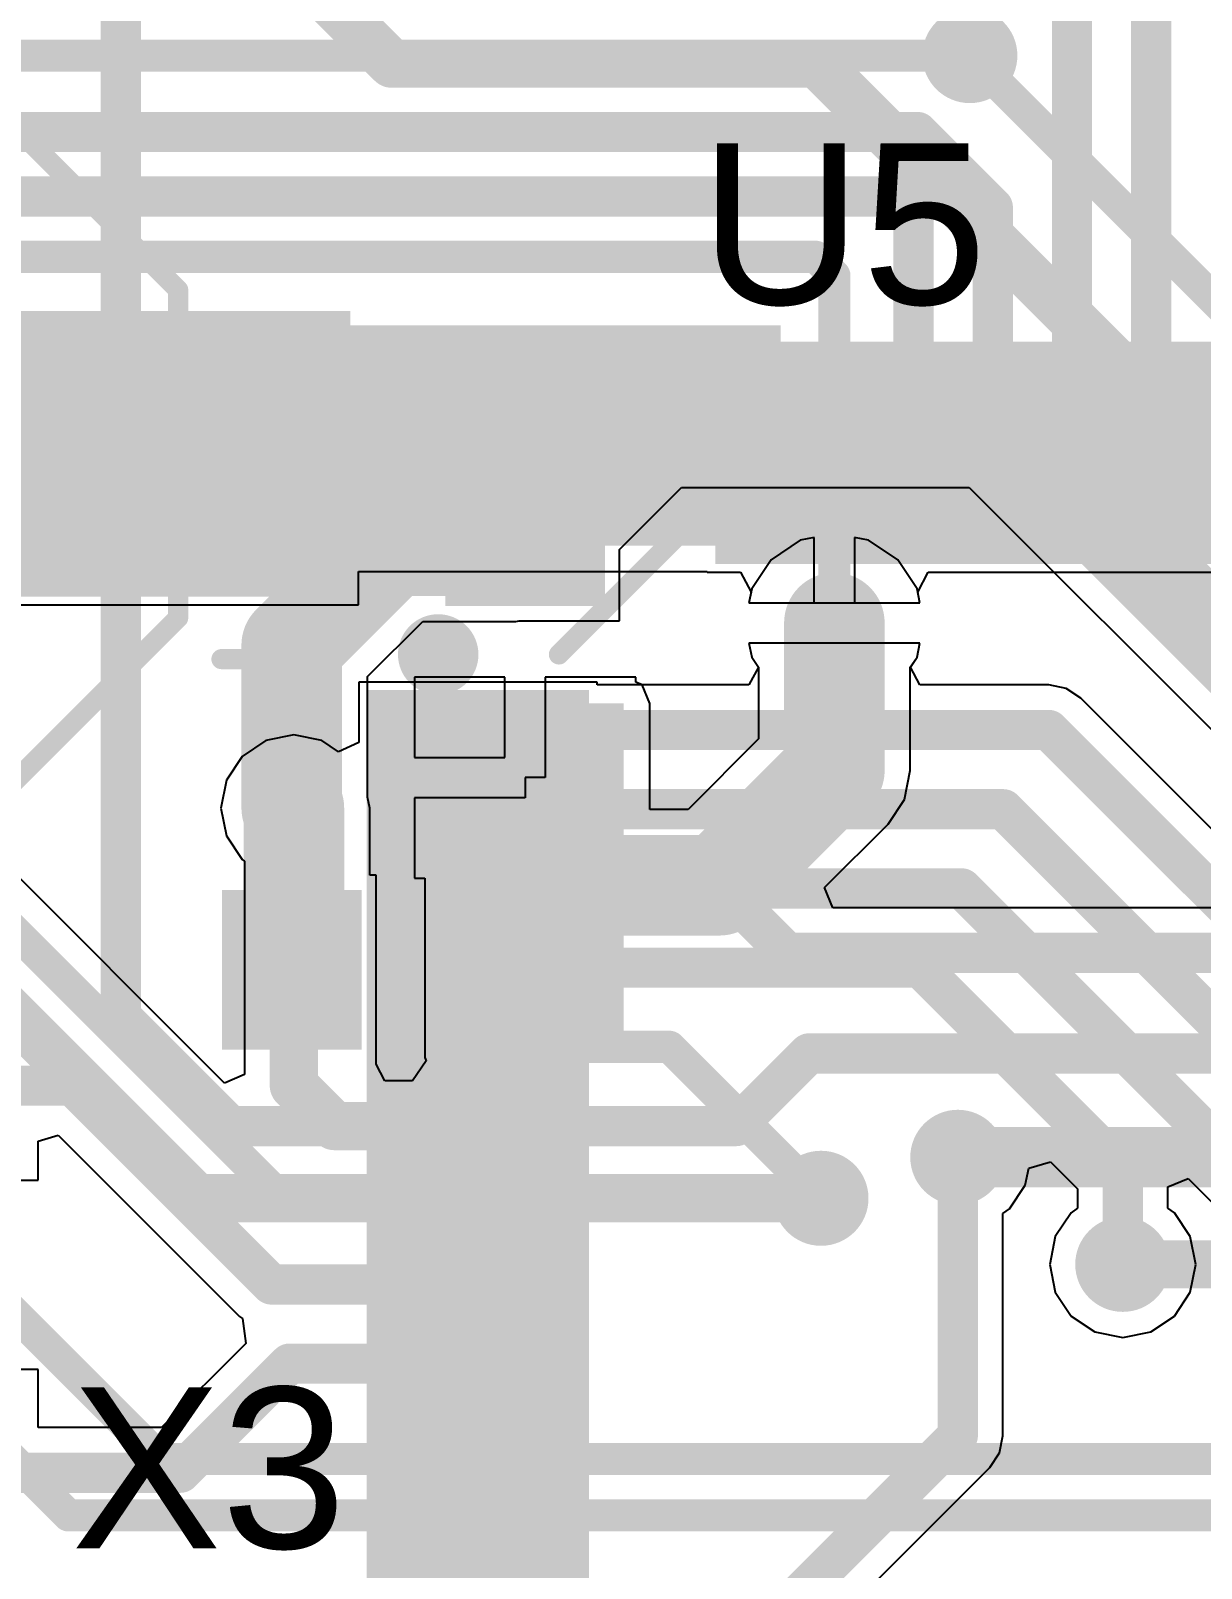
# Model space of a CAD drawing. Header units: millimetres. Extents: x 0 to 214, y 0 to 214.
# Drawn here: x 3.5596 to 3.8505, y 2.5521 to 2.9342 of the extents above; entities that cross this region are included whole.
import ezdxf

# ---------------------------------------------------------------- set-up
doc = ezdxf.new("R2010")
doc.units = ezdxf.units.MM
doc.header["$MEASUREMENT"] = 0
for name, color, linetype in [('BottomLayer', 5, 'Continuous'), ('BottomPaste', 16, 'Continuous'), ('BottomSolder', 6, 'Continuous'), ('TopLayer', 1, 'Continuous'), ('TopOverlay', 2, 'Continuous'), ('TopPaste', 8, 'Continuous'), ('TopSolder', 216, 'Continuous'), ('ViaHoleLayer', 16, 'Continuous')]:
    doc.layers.add(name, color=color, linetype=linetype)
doc.styles.add('Arial', font='', dxfattribs={"height": 0.2})
doc.styles.get('Arial').set_extended_font_data('Arial')

# ---------------------------------------------------------------- blocks, each defined once
blk = doc.blocks.new('C__0603_B_98')
at = {"layer": 'BottomLayer'}
for points in [[(-0.045, -0.0175), (-0.045, 0.0175), (-0.015, 0.0175), (-0.015, -0.0175)], [(0.015, -0.0175), (0.015, 0.0175), (0.045, 0.0175), (0.045, -0.0175)]]:
    blk.add_hatch(color=5, dxfattribs=at).paths.add_polyline_path(points)
at = {"layer": 'BottomPaste'}
for points in [[(-0.045, -0.0175), (-0.045, 0.0175), (-0.015, 0.0175), (-0.015, -0.0175)], [(0.015, -0.0175), (0.015, 0.0175), (0.045, 0.0175), (0.045, -0.0175)]]:
    blk.add_hatch(color=16, dxfattribs=at).paths.add_polyline_path(points)
at = {"layer": 'BottomSolder'}
for points in [[(-0.04736, -0.01986), (-0.04736, 0.01986), (-0.01264, 0.01986), (-0.01264, -0.01986)], [(0.01264, -0.01986), (0.01264, 0.01986), (0.04736, 0.01986), (0.04736, -0.01986)]]:
    blk.add_hatch(color=6, dxfattribs=at).paths.add_polyline_path(points)
blk = doc.blocks.new('LQFP_100_101')
at = {"layer": 'TopLayer'}
for points in [[(-0.24213, 0.2815), (-0.24213, 0.32874), (-0.23031, 0.32874), (-0.23031, 0.2815)], [(-0.22244, 0.2815), (-0.22244, 0.32874), (-0.21063, 0.32874), (-0.21063, 0.2815)], [(-0.20276, 0.2815), (-0.20276, 0.32874), (-0.19094, 0.32874), (-0.19094, 0.2815)], [(-0.18307, 0.2815), (-0.18307, 0.32874), (-0.17126, 0.32874), (-0.17126, 0.2815)], [(-0.16339, 0.2815), (-0.16339, 0.32874), (-0.15157, 0.32874), (-0.15157, 0.2815)], [(-0.1437, 0.2815), (-0.1437, 0.32874), (-0.13189, 0.32874), (-0.13189, 0.2815)], [(-0.32874, 0.24213), (-0.2815, 0.24213), (-0.2815, 0.23031), (-0.32874, 0.23031)], [(-0.32874, 0.22244), (-0.2815, 0.22244), (-0.2815, 0.21063), (-0.32874, 0.21063)], [(-0.32874, 0.20276), (-0.2815, 0.20276), (-0.2815, 0.19094), (-0.32874, 0.19094)], [(-0.32874, 0.18307), (-0.2815, 0.18307), (-0.2815, 0.17126), (-0.32874, 0.17126)], [(-0.32874, 0.16339), (-0.2815, 0.16339), (-0.2815, 0.15157), (-0.32874, 0.15157)], [(-0.32874, 0.1437), (-0.2815, 0.1437), (-0.2815, 0.13189), (-0.32874, 0.13189)], [(-0.32874, 0.12402), (-0.2815, 0.12402), (-0.2815, 0.1122), (-0.32874, 0.1122)], [(-0.32874, 0.10433), (-0.2815, 0.10433), (-0.2815, 0.09252), (-0.32874, 0.09252)], [(-0.32874, 0.08465), (-0.2815, 0.08465), (-0.2815, 0.07283), (-0.32874, 0.07283)], [(-0.32874, 0.06496), (-0.2815, 0.06496), (-0.2815, 0.05315), (-0.32874, 0.05315)], [(-0.32874, 0.04528), (-0.2815, 0.04528), (-0.2815, 0.03346), (-0.32874, 0.03346)]]:
    blk.add_hatch(color=1, dxfattribs=at).paths.add_polyline_path(points)
at = {"layer": 'TopPaste'}
for points in [[(-0.24213, 0.2815), (-0.24213, 0.32874), (-0.23031, 0.32874), (-0.23031, 0.2815)], [(-0.22244, 0.2815), (-0.22244, 0.32874), (-0.21063, 0.32874), (-0.21063, 0.2815)], [(-0.20276, 0.2815), (-0.20276, 0.32874), (-0.19094, 0.32874), (-0.19094, 0.2815)], [(-0.18307, 0.2815), (-0.18307, 0.32874), (-0.17126, 0.32874), (-0.17126, 0.2815)], [(-0.16339, 0.2815), (-0.16339, 0.32874), (-0.15157, 0.32874), (-0.15157, 0.2815)], [(-0.1437, 0.2815), (-0.1437, 0.32874), (-0.13189, 0.32874), (-0.13189, 0.2815)], [(-0.32874, 0.24213), (-0.2815, 0.24213), (-0.2815, 0.23031), (-0.32874, 0.23031)], [(-0.32874, 0.22244), (-0.2815, 0.22244), (-0.2815, 0.21063), (-0.32874, 0.21063)], [(-0.32874, 0.20276), (-0.2815, 0.20276), (-0.2815, 0.19094), (-0.32874, 0.19094)], [(-0.32874, 0.18307), (-0.2815, 0.18307), (-0.2815, 0.17126), (-0.32874, 0.17126)], [(-0.32874, 0.16339), (-0.2815, 0.16339), (-0.2815, 0.15157), (-0.32874, 0.15157)], [(-0.32874, 0.1437), (-0.2815, 0.1437), (-0.2815, 0.13189), (-0.32874, 0.13189)], [(-0.32874, 0.12402), (-0.2815, 0.12402), (-0.2815, 0.1122), (-0.32874, 0.1122)], [(-0.32874, 0.10433), (-0.2815, 0.10433), (-0.2815, 0.09252), (-0.32874, 0.09252)], [(-0.32874, 0.08465), (-0.2815, 0.08465), (-0.2815, 0.07283), (-0.32874, 0.07283)], [(-0.32874, 0.06496), (-0.2815, 0.06496), (-0.2815, 0.05315), (-0.32874, 0.05315)], [(-0.32874, 0.04528), (-0.2815, 0.04528), (-0.2815, 0.03346), (-0.32874, 0.03346)]]:
    blk.add_hatch(color=8, dxfattribs=at).paths.add_polyline_path(points)
at = {"layer": 'TopSolder'}
for points in [[(-0.24613, 0.2775), (-0.24613, 0.33274), (-0.22631, 0.33274), (-0.22631, 0.2775)], [(-0.22644, 0.2775), (-0.22644, 0.33274), (-0.20663, 0.33274), (-0.20663, 0.2775)], [(-0.20676, 0.2775), (-0.20676, 0.33274), (-0.18694, 0.33274), (-0.18694, 0.2775)], [(-0.18707, 0.2775), (-0.18707, 0.33274), (-0.16726, 0.33274), (-0.16726, 0.2775)], [(-0.16739, 0.2775), (-0.16739, 0.33274), (-0.14757, 0.33274), (-0.14757, 0.2775)], [(-0.1477, 0.2775), (-0.1477, 0.33274), (-0.12789, 0.33274), (-0.12789, 0.2775)], [(-0.12802, 0.2775), (-0.12802, 0.33274), (-0.1082, 0.33274), (-0.1082, 0.2775)], [(-0.33274, 0.24613), (-0.2775, 0.24613), (-0.2775, 0.22631), (-0.33274, 0.22631)], [(-0.33274, 0.22644), (-0.2775, 0.22644), (-0.2775, 0.20663), (-0.33274, 0.20663)], [(-0.33274, 0.20676), (-0.2775, 0.20676), (-0.2775, 0.18694), (-0.33274, 0.18694)], [(-0.33274, 0.18707), (-0.2775, 0.18707), (-0.2775, 0.16726), (-0.33274, 0.16726)], [(-0.33274, 0.16739), (-0.2775, 0.16739), (-0.2775, 0.14757), (-0.33274, 0.14757)], [(-0.33274, 0.1477), (-0.2775, 0.1477), (-0.2775, 0.12789), (-0.33274, 0.12789)], [(-0.33274, 0.12802), (-0.2775, 0.12802), (-0.2775, 0.1082), (-0.33274, 0.1082)], [(-0.33274, 0.10833), (-0.2775, 0.10833), (-0.2775, 0.08852), (-0.33274, 0.08852)], [(-0.33274, 0.08865), (-0.2775, 0.08865), (-0.2775, 0.06883), (-0.33274, 0.06883)], [(-0.33274, 0.06896), (-0.2775, 0.06896), (-0.2775, 0.04915), (-0.33274, 0.04915)], [(-0.33274, 0.04928), (-0.2775, 0.04928), (-0.2775, 0.02946), (-0.33274, 0.02946)], [(-0.33274, 0.02959), (-0.2775, 0.02959), (-0.2775, 0.00978), (-0.33274, 0.00978)]]:
    blk.add_hatch(color=216, dxfattribs=at).paths.add_polyline_path(points)
at = {"layer": 'TopOverlay', "const_width": 0.005}
blk.add_lwpolyline([(-0.285, 0.255), (-0.255, 0.285)], dxfattribs=at)
at = {"layer": 'TopOverlay'}
for points, const_width in [([(-0.25625, 0.285, 1), (-0.25375, 0.285, 1)], 0.0025), ([(-0.31, 0.255, 1), (-0.32, 0.255, 1)], 0.01), ([(-0.3225, 0.255, 1), (-0.3175, 0.255, 1)], 0.005), ([(-0.3125, 0.255, 1), (-0.3075, 0.255, 1)], 0.005), ([(-0.28625, 0.255, 1), (-0.28375, 0.255, 1)], 0.0025)]:
    blk.add_lwpolyline(points, format="xyb", close=True, dxfattribs=dict(at, const_width=const_width))
blk = doc.blocks.new('RVT1E100M0405__355')
at = {"layer": 'TopLayer'}
for points in [[(-0.12205, 0.0315), (-0.01969, 0.0315), (-0.01969, -0.0315), (-0.12205, -0.0315)], [(0.01969, 0.0315), (0.12205, 0.0315), (0.12205, -0.0315), (0.01969, -0.0315)]]:
    blk.add_hatch(color=1, dxfattribs=at).paths.add_polyline_path(points)
at = {"layer": 'TopPaste'}
for points in [[(-0.12205, 0.0315), (-0.01969, 0.0315), (-0.01969, -0.0315), (-0.12205, -0.0315)], [(0.01969, 0.0315), (0.12205, 0.0315), (0.12205, -0.0315), (0.01969, -0.0315)]]:
    blk.add_hatch(color=8, dxfattribs=at).paths.add_polyline_path(points)
at = {"layer": 'TopSolder'}
for points in [[(-0.12605, 0.0355), (-0.01569, 0.0355), (-0.01569, -0.0355), (-0.12605, -0.0355)], [(0.01569, 0.0355), (0.12605, 0.0355), (0.12605, -0.0355), (0.01569, -0.0355)]]:
    blk.add_hatch(color=216, dxfattribs=at).paths.add_polyline_path(points)
at = {"layer": 'TopOverlay', "const_width": 0.005}
for points in [[(-0.037, 0.087), (-0.08325, 0.04075)], [(0.085, 0.087), (-0.037, 0.087)], [(0.085, 0.087), (0.085, 0.039)], [(-0.108, 0.065), (-0.108, 0.037)], [(-0.094, 0.051), (-0.122, 0.051)], [(-0.08325, 0.04075), (-0.08325, 0.035)], [(-0.08325, -0.035), (-0.08325, -0.04075)], [(0.085, -0.039), (0.085, -0.087)], [(-0.037, -0.087), (-0.08325, -0.04075)], [(0.085, -0.087), (-0.037, -0.087)]]:
    blk.add_lwpolyline(points, dxfattribs=at)
at = {"layer": 'TopOverlay', "const_width": 0.0025}
for points in [[(-0.03825, 0.087, 1), (-0.03575, 0.087, 1)], [(-0.03825, 0.087, 1), (-0.03575, 0.087, 1)], [(0.08375, 0.087, 1), (0.08625, 0.087, 1)], [(0.08375, 0.087, 1), (0.08625, 0.087, 1)], [(-0.10925, 0.065, 1), (-0.10675, 0.065, 1)], [(-0.12325, 0.051, 1), (-0.12075, 0.051, 1)], [(-0.09525, 0.051, 1), (-0.09275, 0.051, 1)], [(-0.0845, 0.04075, 1), (-0.082, 0.04075, 1)], [(-0.0845, 0.04075, 1), (-0.082, 0.04075, 1)], [(-0.10925, 0.037, 1), (-0.10675, 0.037, 1)], [(0.08375, 0.039, 1), (0.08625, 0.039, 1)], [(-0.0845, 0.035, 1), (-0.082, 0.035, 1)], [(-0.0845, -0.035, 1), (-0.082, -0.035, 1)], [(0.08375, -0.039, 1), (0.08625, -0.039, 1)], [(-0.0845, -0.04075, 1), (-0.082, -0.04075, 1)], [(-0.0845, -0.04075, 1), (-0.082, -0.04075, 1)], [(-0.03825, -0.087, 1), (-0.03575, -0.087, 1)], [(-0.03825, -0.087, 1), (-0.03575, -0.087, 1)], [(0.08375, -0.087, 1), (0.08625, -0.087, 1)], [(0.08375, -0.087, 1), (0.08625, -0.087, 1)]]:
    blk.add_lwpolyline(points, format="xyb", close=True, dxfattribs=at)
blk = doc.blocks.new('C__0603_B_357')
at = {"layer": 'BottomLayer'}
for points in [[(-0.045, -0.0175), (-0.045, 0.0175), (-0.015, 0.0175), (-0.015, -0.0175)], [(0.015, -0.0175), (0.015, 0.0175), (0.045, 0.0175), (0.045, -0.0175)]]:
    blk.add_hatch(color=5, dxfattribs=at).paths.add_polyline_path(points)
at = {"layer": 'BottomPaste'}
for points in [[(-0.045, -0.0175), (-0.045, 0.0175), (-0.015, 0.0175), (-0.015, -0.0175)], [(0.015, -0.0175), (0.015, 0.0175), (0.045, 0.0175), (0.045, -0.0175)]]:
    blk.add_hatch(color=16, dxfattribs=at).paths.add_polyline_path(points)
at = {"layer": 'BottomSolder'}
for points in [[(-0.04736, -0.01986), (-0.04736, 0.01986), (-0.01264, 0.01986), (-0.01264, -0.01986)], [(0.01264, -0.01986), (0.01264, 0.01986), (0.04736, 0.01986), (0.04736, -0.01986)]]:
    blk.add_hatch(color=6, dxfattribs=at).paths.add_polyline_path(points)

msp = doc.modelspace()

# ---------------------------------------------------------------- hatches: boundary and pattern name
at = {"layer": 'BottomLayer'}
h = msp.add_hatch(color=5, dxfattribs=at)
edge = h.paths.add_edge_path()
edge.add_arc((3.793, 2.928), 0.01181, 0, 360)
h = msp.add_hatch(color=5, dxfattribs=at)
edge = h.paths.add_edge_path()
edge.add_arc((3.712, 2.838), 0.01181, 0, 360)
h = msp.add_hatch(color=5, dxfattribs=at)
edge = h.paths.add_edge_path()
edge.add_arc((3.75933, 2.787), 0.01181, 0, 360)
msp.add_hatch(color=5, dxfattribs=at).paths.add_polyline_path([(3.664, 2.679), (3.707, 2.679), (3.707, 2.767), (3.664, 2.767)])
h = msp.add_hatch(color=5, dxfattribs=at)
edge = h.paths.add_edge_path()
edge.add_arc((3.625, 2.741), 0.01181, 0, 360)
h = msp.add_hatch(color=5, dxfattribs=at)
edge = h.paths.add_edge_path()
edge.add_arc((3.79, 2.65419), 0.01181, 0, 360)
h = msp.add_hatch(color=5, dxfattribs=at)
edge = h.paths.add_edge_path()
edge.add_arc((3.756, 2.644), 0.01181, 0, 360)
h = msp.add_hatch(color=5, dxfattribs=at)
edge = h.paths.add_edge_path()
edge.add_arc((3.831, 2.62758), 0.01181, 0, 360)
at = {"layer": 'BottomSolder'}
h = msp.add_hatch(color=6, dxfattribs=at)
edge = h.paths.add_edge_path()
edge.add_arc((3.793, 2.928), 0.00591, 0, 360)
h = msp.add_hatch(color=6, dxfattribs=at)
edge = h.paths.add_edge_path()
edge.add_arc((3.712, 2.838), 0.00591, 0, 360)
h = msp.add_hatch(color=6, dxfattribs=at)
edge = h.paths.add_edge_path()
edge.add_arc((3.75933, 2.787), 0.00591, 0, 360)
h = msp.add_hatch(color=6, dxfattribs=at)
edge = h.paths.add_edge_path()
edge.add_arc((3.625, 2.741), 0.00591, 0, 360)
h = msp.add_hatch(color=6, dxfattribs=at)
edge = h.paths.add_edge_path()
edge.add_arc((3.79, 2.65419), 0.00591, 0, 360)
h = msp.add_hatch(color=6, dxfattribs=at)
edge = h.paths.add_edge_path()
edge.add_arc((3.756, 2.644), 0.00591, 0, 360)
h = msp.add_hatch(color=6, dxfattribs=at)
edge = h.paths.add_edge_path()
edge.add_arc((3.831, 2.62758), 0.00591, 0, 360)
at = {"layer": 'TopLayer'}
h = msp.add_hatch(color=1, dxfattribs=at)
edge = h.paths.add_edge_path()
edge.add_arc((3.793, 2.928), 0.01181, 0, 360)
msp.add_hatch(color=1, dxfattribs=at).paths.add_polyline_path([(3.532, 2.80623), (3.746, 2.80623), (3.746, 2.861), (3.532, 2.861)])
h = msp.add_hatch(color=1, dxfattribs=at)
edge = h.paths.add_edge_path()
edge.add_arc((3.712, 2.838), 0.01181, 0, 360)
h = msp.add_hatch(color=1, dxfattribs=at)
edge = h.paths.add_edge_path()
edge.add_arc((3.75933, 2.787), 0.01181, 0, 360)
h = msp.add_hatch(color=1, dxfattribs=at)
edge = h.paths.add_edge_path()
edge.add_arc((3.625, 2.741), 0.01181, 0, 360)
h = msp.add_hatch(color=1, dxfattribs=at)
edge = h.paths.add_edge_path()
edge.add_arc((3.79, 2.65419), 0.01181, 0, 360)
h = msp.add_hatch(color=1, dxfattribs=at)
edge = h.paths.add_edge_path()
edge.add_arc((3.756, 2.644), 0.01181, 0, 360)
h = msp.add_hatch(color=1, dxfattribs=at)
edge = h.paths.add_edge_path()
edge.add_arc((3.831, 2.62758), 0.01181, 0, 360)
at = {"layer": 'TopSolder'}
h = msp.add_hatch(color=216, dxfattribs=at)
edge = h.paths.add_edge_path()
edge.add_arc((3.793, 2.928), 0.00591, 0, 360)
h = msp.add_hatch(color=216, dxfattribs=at)
edge = h.paths.add_edge_path()
edge.add_arc((3.712, 2.838), 0.00591, 0, 360)
h = msp.add_hatch(color=216, dxfattribs=at)
edge = h.paths.add_edge_path()
edge.add_arc((3.75933, 2.787), 0.00591, 0, 360)
h = msp.add_hatch(color=216, dxfattribs=at)
edge = h.paths.add_edge_path()
edge.add_arc((3.625, 2.741), 0.00591, 0, 360)
h = msp.add_hatch(color=216, dxfattribs=at)
edge = h.paths.add_edge_path()
edge.add_arc((3.79, 2.65419), 0.00591, 0, 360)
h = msp.add_hatch(color=216, dxfattribs=at)
edge = h.paths.add_edge_path()
edge.add_arc((3.756, 2.644), 0.00591, 0, 360)
h = msp.add_hatch(color=216, dxfattribs=at)
edge = h.paths.add_edge_path()
edge.add_arc((3.831, 2.62758), 0.00591, 0, 360)
at = {"layer": 'ViaHoleLayer'}
h = msp.add_hatch(color=16, dxfattribs=at)
edge = h.paths.add_edge_path()
edge.add_arc((3.793, 2.928), 0.00591, 0, 360)
h = msp.add_hatch(color=16, dxfattribs=at)
edge = h.paths.add_edge_path()
edge.add_arc((3.712, 2.838), 0.00591, 0, 360)
h = msp.add_hatch(color=16, dxfattribs=at)
edge = h.paths.add_edge_path()
edge.add_arc((3.75933, 2.787), 0.00591, 0, 360)
h = msp.add_hatch(color=16, dxfattribs=at)
edge = h.paths.add_edge_path()
edge.add_arc((3.625, 2.741), 0.00591, 0, 360)
h = msp.add_hatch(color=16, dxfattribs=at)
edge = h.paths.add_edge_path()
edge.add_arc((3.79, 2.65419), 0.00591, 0, 360)
h = msp.add_hatch(color=16, dxfattribs=at)
edge = h.paths.add_edge_path()
edge.add_arc((3.756, 2.644), 0.00591, 0, 360)
h = msp.add_hatch(color=16, dxfattribs=at)
edge = h.paths.add_edge_path()
edge.add_arc((3.831, 2.62758), 0.00591, 0, 360)

# ---------------------------------------------------------------- linework, layer by layer
at = {"layer": 'BottomLayer'}
for p, q in [((3.70596, 2.80528), (3.72134, 2.82067)), ((3.72134, 2.82067), (3.79282, 2.82067)), ((3.79282, 2.82067), (3.89227, 2.72122)), ((3.70596, 2.78754), (3.70596, 2.80528)), ((3.75082, 2.80755), (3.74361, 2.80272)), ((3.75433, 2.80824), (3.75082, 2.80755)), ((3.75433, 2.792), (3.75433, 2.80824)), ((3.76784, 2.80755), (3.76433, 2.80824)), ((3.76433, 2.80824), (3.76433, 2.792)), ((3.77506, 2.80272), (3.76784, 2.80755)), ((3.74361, 2.80272), (3.73879, 2.79551)), ((3.77988, 2.79551), (3.77506, 2.80272)), ((3.73879, 2.79551), (3.73809, 2.792)), ((3.78058, 2.792), (3.77988, 2.79551)), ((3.73809, 2.792), (3.75433, 2.792)), ((3.76433, 2.792), (3.78058, 2.792)), ((3.64332, 2.77365), (3.65705, 2.78737)), ((3.65705, 2.78737), (3.68015, 2.78737)), ((3.68015, 2.78737), (3.68101, 2.78754)), ((3.68101, 2.78754), (3.70596, 2.78754)), ((3.78058, 2.782), (3.73809, 2.782)), ((3.73809, 2.782), (3.73879, 2.77849)), ((3.77988, 2.77849), (3.78058, 2.782)), ((3.73879, 2.77849), (3.74047, 2.77597)), ((3.7782, 2.77597), (3.77988, 2.77849)), ((3.74047, 2.77597), (3.74047, 2.75815)), ((3.7782, 2.75033), (3.7782, 2.77597)), ((3.64332, 2.74372), (3.64332, 2.77365)), ((3.67746, 2.77354), (3.65496, 2.77354)), ((3.65496, 2.77354), (3.65496, 2.75354)), ((3.67746, 2.75354), (3.67746, 2.77354)), ((3.70996, 2.77354), (3.68746, 2.77354)), ((3.68746, 2.77354), (3.68746, 2.74854)), ((3.70996, 2.77227), (3.70996, 2.77354)), ((3.71159, 2.77159), (3.70996, 2.77227)), ((3.71349, 2.767), (3.71159, 2.77159)), ((3.71349, 2.74066), (3.71349, 2.767)), ((3.74047, 2.75815), (3.72298, 2.74066)), ((3.65496, 2.75354), (3.67746, 2.75354)), ((3.68746, 2.74854), (3.68246, 2.74854)), ((3.68246, 2.74854), (3.68246, 2.74354)), ((3.77676, 2.74311), (3.7782, 2.75033)), ((3.64386, 2.741), (3.64332, 2.74372)), ((3.64386, 2.7243), (3.64386, 2.741)), ((3.68246, 2.74354), (3.65496, 2.74354)), ((3.65496, 2.74354), (3.65496, 2.72354)), ((3.72298, 2.74066), (3.71349, 2.74066)), ((3.77267, 2.737), (3.77676, 2.74311)), ((3.75689, 2.72122), (3.77267, 2.737)), ((3.64546, 2.7243), (3.64386, 2.7243)), ((3.64546, 2.6773), (3.64546, 2.7243)), ((3.65496, 2.72354), (3.65751, 2.72354)), ((3.65751, 2.72354), (3.65751, 2.679)), ((3.75896, 2.71622), (3.75689, 2.72122)), ((3.8902, 2.71622), (3.75896, 2.71622)), ((3.65751, 2.679), (3.65785, 2.67817)), ((3.64757, 2.67317), (3.64546, 2.6773)), ((3.65785, 2.67817), (3.65451, 2.67317)), ((3.65451, 2.67317), (3.64757, 2.67317))]:
    msp.add_line(p, q, dxfattribs=at)
for points, const_width in [([(3.00155, 3.57378), (3.64933, 2.926)], 0.012), ([(3.582, 2.68921), (3.582, 2.955)], 0.01), ([(3.64933, 2.926), (3.755, 2.926)], 0.012), ([(3.755, 2.926), (3.89913, 2.78187)], 0.012), ([(3.793, 2.928), (3.857, 2.864)], 0.008), ([(3.68254, 2.80854), (3.712, 2.838)], 0.025), ([(3.712, 2.838), (3.8, 2.838)], 0.022), ([(3.8, 2.838), (3.907, 2.731)], 0.022), ([(3.68015, 2.80623), (3.68246, 2.80854)], 0.025), ([(3.62446, 2.78146), (3.64923, 2.80623)], 0.025), ([(3.64923, 2.80623), (3.68015, 2.80623)], 0.025), ([(3.75933, 2.75033), (3.75933, 2.787)], 0.025), ([(3.62446, 2.741), (3.62446, 2.78146)], 0.025), ([(3.7308, 2.7218), (3.75933, 2.75033)], 0.025), ([(3.625, 2.70134), (3.625, 2.741)], 0.025), ([(3.68796, 2.7218), (3.7308, 2.7218)], 0.025), ([(3.7308, 2.7218), (3.74759, 2.705)], 0.01), ([(3.62446, 2.7008), (3.625, 2.70134)], 0.025), ([(3.74759, 2.705), (4.18849, 2.705)], 0.01), ([(3.543, 2.70193), (3.60093, 2.644)], 0.012), ([(3.582, 2.68921), (3.60926, 2.66195)], 0.01), ([(3.73495, 2.66195), (3.753, 2.68)], 0.01), ([(3.753, 2.68), (4.062, 2.68)], 0.01), ([(3.60926, 2.66195), (3.73495, 2.66195)], 0.01), ([(3.79, 2.65419), (3.96188, 2.65419)], 0.015), ([(3.52, 2.651), (3.59181, 2.57919)], 0.008), ([(3.60093, 2.644), (3.756, 2.644)], 0.012), ([(3.505, 2.62918), (3.56899, 2.56519)], 0.008), ([(3.83158, 2.62758), (4.49142, 2.62758)], 0.012), ([(3.59181, 2.57919), (4.22681, 2.57919)], 0.008), ([(3.56899, 2.56519), (4.20681, 2.56519)], 0.008)]:
    msp.add_lwpolyline(points, dxfattribs=dict(at, const_width=const_width))
for points, const_width in [([(3.64633, 2.926, 1), (3.65233, 2.926, 1)], 0.006), ([(3.64633, 2.926, 1), (3.65233, 2.926, 1)], 0.006), ([(3.752, 2.926, 1), (3.758, 2.926, 1)], 0.006), ([(3.752, 2.926, 1), (3.758, 2.926, 1)], 0.006), ([(3.791, 2.928, 1), (3.795, 2.928, 1)], 0.004), ([(3.70575, 2.838, 1), (3.71825, 2.838, 1)], 0.0125), ([(3.7065, 2.838, 1), (3.7175, 2.838, 1)], 0.011), ([(3.7945, 2.838, 1), (3.8055, 2.838, 1)], 0.011), ([(3.7945, 2.838, 1), (3.8055, 2.838, 1)], 0.011), ([(3.67621, 2.80854, 1), (3.68871, 2.80854, 1)], 0.0125), ([(3.67629, 2.80854, 1), (3.68879, 2.80854, 1)], 0.0125), ([(3.64298, 2.80623, 1), (3.65548, 2.80623, 1)], 0.0125), ([(3.64298, 2.80623, 1), (3.65548, 2.80623, 1)], 0.0125), ([(3.6739, 2.80623, 1), (3.6864, 2.80623, 1)], 0.0125), ([(3.6739, 2.80623, 1), (3.6864, 2.80623, 1)], 0.0125), ([(3.75308, 2.787, 1), (3.76558, 2.787, 1)], 0.0125), ([(3.61821, 2.78146, 1), (3.63071, 2.78146, 1)], 0.0125), ([(3.61821, 2.78146, 1), (3.63071, 2.78146, 1)], 0.0125), ([(3.75308, 2.75033, 1), (3.76558, 2.75033, 1)], 0.0125), ([(3.75308, 2.75033, 1), (3.76558, 2.75033, 1)], 0.0125), ([(3.61821, 2.741, 1), (3.63071, 2.741, 1)], 0.0125), ([(3.61875, 2.741, 1), (3.63125, 2.741, 1)], 0.0125), ([(3.68171, 2.7218, 1), (3.69421, 2.7218, 1)], 0.0125), ([(3.72455, 2.7218, 1), (3.73705, 2.7218, 1)], 0.0125), ([(3.72455, 2.7218, 1), (3.73705, 2.7218, 1)], 0.0125), ([(3.7283, 2.7218, 1), (3.7333, 2.7218, 1)], 0.005), ([(3.61821, 2.7008, 1), (3.63071, 2.7008, 1)], 0.0125), ([(3.61875, 2.70134, 1), (3.63125, 2.70134, 1)], 0.0125), ([(3.61875, 2.70134, 1), (3.63125, 2.70134, 1)], 0.0125), ([(3.74509, 2.705, 1), (3.75009, 2.705, 1)], 0.005), ([(3.74509, 2.705, 1), (3.75009, 2.705, 1)], 0.005), ([(3.5795, 2.68921, 1), (3.5845, 2.68921, 1)], 0.005), ([(3.5795, 2.68921, 1), (3.5845, 2.68921, 1)], 0.005), ([(3.7505, 2.68, 1), (3.7555, 2.68, 1)], 0.005), ([(3.7505, 2.68, 1), (3.7555, 2.68, 1)], 0.005), ([(3.60676, 2.66195, 1), (3.61176, 2.66195, 1)], 0.005), ([(3.60676, 2.66195, 1), (3.61176, 2.66195, 1)], 0.005), ([(3.73245, 2.66195, 1), (3.73745, 2.66195, 1)], 0.005), ([(3.73245, 2.66195, 1), (3.73745, 2.66195, 1)], 0.005), ([(3.78625, 2.65419, 1), (3.79375, 2.65419, 1)], 0.0075), ([(3.59793, 2.644, 1), (3.60393, 2.644, 1)], 0.006), ([(3.59793, 2.644, 1), (3.60393, 2.644, 1)], 0.006), ([(3.753, 2.644, 1), (3.759, 2.644, 1)], 0.006), ([(3.82858, 2.62758, 1), (3.83458, 2.62758, 1)], 0.006), ([(3.58981, 2.57919, 1), (3.59381, 2.57919, 1)], 0.004), ([(3.58981, 2.57919, 1), (3.59381, 2.57919, 1)], 0.004), ([(3.56699, 2.56519, 1), (3.57099, 2.56519, 1)], 0.004), ([(3.56699, 2.56519, 1), (3.57099, 2.56519, 1)], 0.004)]:
    msp.add_lwpolyline(points, format="xyb", close=True, dxfattribs=dict(at, const_width=const_width))
at = {"layer": 'TopLayer'}
for p, q in [((3.64105, 2.7915), (3.64105, 2.79974)), ((3.64105, 2.79974), (3.72774, 2.79974)), ((3.72774, 2.79974), (3.72774, 2.79965)), ((3.72774, 2.79965), (3.736, 2.79965)), ((3.736, 2.79965), (3.73862, 2.79465)), ((3.78005, 2.79465), (3.78267, 2.79965)), ((3.78267, 2.79965), (3.94189, 2.79965)), ((3.73862, 2.79465), (3.73809, 2.792)), ((3.78058, 2.792), (3.78005, 2.79465)), ((3.52669, 2.7915), (3.64105, 2.7915)), ((3.73809, 2.792), (3.78058, 2.792)), ((3.78058, 2.782), (3.73809, 2.782)), ((3.73809, 2.782), (3.73879, 2.77849)), ((3.77988, 2.77849), (3.78058, 2.782)), ((3.60776, 2.67265), (3.50021, 2.78021)), ((3.73879, 2.77849), (3.74045, 2.776)), ((3.77822, 2.776), (3.77988, 2.77849)), ((3.74045, 2.776), (3.73809, 2.77159)), ((3.78057, 2.77159), (3.77822, 2.776)), ((3.70037, 2.77228), (3.64113, 2.77228)), ((3.64113, 2.77228), (3.64113, 2.75724)), ((3.70037, 2.77159), (3.70037, 2.77228)), ((3.73809, 2.77159), (3.70037, 2.77159)), ((3.81262, 2.77159), (3.78057, 2.77159)), ((3.81691, 2.77074), (3.81262, 2.77159)), ((3.81262, 2.77159), (3.81262, 2.77159)), ((3.82055, 2.76831), (3.81691, 2.77074)), ((3.9396, 2.64926), (3.82055, 2.76831)), ((3.625, 2.75916), (3.61805, 2.75778)), ((3.63195, 2.75778), (3.625, 2.75916)), ((3.61805, 2.75778), (3.61216, 2.75384)), ((3.63613, 2.75499), (3.63195, 2.75778)), ((3.64113, 2.75724), (3.63613, 2.75499)), ((3.61216, 2.75384), (3.60822, 2.74795)), ((3.60822, 2.74795), (3.60684, 2.741)), ((3.60684, 2.741), (3.60822, 2.73405)), ((3.60822, 2.73405), (3.61216, 2.72816)), ((3.61216, 2.72816), (3.61276, 2.72775)), ((3.61276, 2.72775), (3.61276, 2.67473)), ((3.61276, 2.67473), (3.60776, 2.67265)), ((3.56143, 2.65818), (3.56643, 2.65971)), ((3.56643, 2.65971), (3.61149, 2.61465)), ((3.56143, 2.64853), (3.56143, 2.65818)), ((3.80762, 2.65145), (3.81304, 2.6531)), ((3.81304, 2.6531), (3.81978, 2.64635)), ((3.47857, 2.64853), (3.56143, 2.64853)), ((3.80678, 2.64724), (3.80762, 2.65145)), ((3.84222, 2.64685), (3.84722, 2.64892)), ((3.84722, 2.64892), (3.86478, 2.63135)), ((3.80284, 2.64135), (3.80678, 2.64724)), ((3.81978, 2.64635), (3.81978, 2.64151)), ((3.84222, 2.64151), (3.84222, 2.64685)), ((3.80122, 2.64026), (3.80284, 2.64135)), ((3.81978, 2.64151), (3.81816, 2.64042)), ((3.84384, 2.64042), (3.84222, 2.64151)), ((3.80122, 2.585), (3.80122, 2.64026)), ((3.81816, 2.64042), (3.81422, 2.63453)), ((3.84778, 2.63453), (3.84384, 2.64042)), ((3.81422, 2.63453), (3.81284, 2.62758)), ((3.84916, 2.62758), (3.84778, 2.63453)), ((3.81284, 2.62758), (3.81422, 2.62063)), ((3.84778, 2.62063), (3.84916, 2.62758)), ((3.81422, 2.62063), (3.81816, 2.61474)), ((3.84384, 2.61474), (3.84778, 2.62063)), ((3.61149, 2.61465), (3.61149, 2.61465)), ((3.61149, 2.61465), (3.61223, 2.61416)), ((3.61223, 2.61416), (3.61306, 2.60792)), ((3.81816, 2.61474), (3.82405, 2.61081)), ((3.83795, 2.61081), (3.84384, 2.61474)), ((3.82405, 2.61081), (3.831, 2.60942)), ((3.831, 2.60942), (3.83795, 2.61081)), ((3.61306, 2.60792), (3.59214, 2.587)), ((3.56143, 2.60147), (3.47857, 2.60147)), ((3.56143, 2.587), (3.56143, 2.60147)), ((3.59214, 2.587), (3.56143, 2.587)), ((3.80036, 2.58071), (3.80122, 2.585)), ((3.80122, 2.585), (3.80122, 2.585)), ((3.79793, 2.57707), (3.80036, 2.58071)), ((3.71831, 2.49745), (3.79793, 2.57707)), ((3.79793, 2.57707), (3.79793, 2.57707))]:
    msp.add_line(p, q, dxfattribs=at)
for points, const_width in [([(3.81839, 2.82928), (3.81839, 2.99339)], 0.01), ([(3.83804, 2.82931), (3.83804, 2.96904)], 0.01), ([(3.422, 2.928), (3.793, 2.928)], 0.008), ([(3.335, 2.909), (3.78, 2.909)], 0.01), ([(3.78, 2.909), (3.7987, 2.8903)], 0.01), ([(3.34163, 2.893), (3.77316, 2.893)], 0.01), ([(3.77316, 2.893), (3.77902, 2.88714)], 0.01), ([(3.7987, 2.82928), (3.7987, 2.8903)], 0.01), ([(3.77902, 2.82928), (3.77902, 2.88714)], 0.01), ([(3.452, 2.878), (3.75465, 2.878)], 0.008), ([(3.75465, 2.878), (3.75933, 2.87331)], 0.008), ([(3.75933, 2.82928), (3.75933, 2.87331)], 0.008), ([(3.75933, 2.787), (3.75933, 2.82928)], 0.008), ([(3.83804, 2.82931), (3.83807, 2.82928)], 0.01), ([(3.493, 2.773), (3.62373, 2.64227)], 0.008), ([(3.67075, 2.76038), (3.81262, 2.76038)], 0.01), ([(3.81262, 2.76038), (3.955, 2.618)], 0.01), ([(3.625, 2.672), (3.625, 2.741)], 0.012), ([(3.67075, 2.74069), (3.80131, 2.74069)], 0.01), ([(3.80131, 2.74069), (3.921, 2.621)], 0.01), ([(3.67075, 2.72101), (3.79099, 2.72101)], 0.01), ([(3.79099, 2.72101), (3.876, 2.636)], 0.01), ([(3.67075, 2.70132), (3.78068, 2.70132)], 0.01), ([(3.78068, 2.70132), (3.831, 2.651)], 0.01), ([(3.67075, 2.68164), (3.71836, 2.68164)], 0.008), ([(3.71836, 2.68164), (3.756, 2.644)], 0.008), ([(3.52221, 2.672), (3.57, 2.672)], 0.01), ([(3.57, 2.672), (3.61942, 2.62258)], 0.01), ([(3.625, 2.672), (3.63505, 2.66195)], 0.012), ([(3.63505, 2.66195), (3.67075, 2.66195)], 0.012), ([(3.79, 2.585), (3.79, 2.65419)], 0.01), ([(3.831, 2.62758), (3.831, 2.651)], 0.01), ([(3.62373, 2.64227), (3.67075, 2.64227)], 0.008), ([(3.61942, 2.62258), (3.67075, 2.62258)], 0.01), ([(3.59679, 2.57579), (3.6239, 2.6029)], 0.01), ([(3.6239, 2.6029), (3.67075, 2.6029)], 0.01), ([(3.6707, 2.60295), (3.67075, 2.6029)], 0.012), ([(3.71038, 2.50538), (3.79, 2.585)], 0.01), ([(3.52, 2.57579), (3.59679, 2.57579)], 0.01)]:
    msp.add_lwpolyline(points, dxfattribs=dict(at, const_width=const_width))
for points, const_width in [([(3.791, 2.928, 1), (3.795, 2.928, 1)], 0.004), ([(3.7775, 2.909, 1), (3.7825, 2.909, 1)], 0.005), ([(3.7775, 2.909, 1), (3.7825, 2.909, 1)], 0.005), ([(3.77066, 2.893, 1), (3.77566, 2.893, 1)], 0.005), ([(3.77066, 2.893, 1), (3.77566, 2.893, 1)], 0.005), ([(3.7962, 2.8903, 1), (3.8012, 2.8903, 1)], 0.005), ([(3.7962, 2.8903, 1), (3.8012, 2.8903, 1)], 0.005), ([(3.77652, 2.88714, 1), (3.78152, 2.88714, 1)], 0.005), ([(3.77652, 2.88714, 1), (3.78152, 2.88714, 1)], 0.005), ([(3.75265, 2.878, 1), (3.75665, 2.878, 1)], 0.004), ([(3.75265, 2.878, 1), (3.75665, 2.878, 1)], 0.004), ([(3.75733, 2.87331, 1), (3.76133, 2.87331, 1)], 0.004), ([(3.75733, 2.87331, 1), (3.76133, 2.87331, 1)], 0.004), ([(3.75733, 2.82928, 1), (3.76133, 2.82928, 1)], 0.004), ([(3.75733, 2.82928, 1), (3.76133, 2.82928, 1)], 0.004), ([(3.77652, 2.82928, 1), (3.78152, 2.82928, 1)], 0.005), ([(3.7962, 2.82928, 1), (3.8012, 2.82928, 1)], 0.005), ([(3.81589, 2.82928, 1), (3.82089, 2.82928, 1)], 0.005), ([(3.83554, 2.82931, 1), (3.84054, 2.82931, 1)], 0.005), ([(3.83554, 2.82931, 1), (3.84054, 2.82931, 1)], 0.005), ([(3.83557, 2.82928, 1), (3.84057, 2.82928, 1)], 0.005), ([(3.75733, 2.787, 1), (3.76133, 2.787, 1)], 0.004), ([(3.66825, 2.76038, 1), (3.67325, 2.76038, 1)], 0.005), ([(3.81012, 2.76038, 1), (3.81512, 2.76038, 1)], 0.005), ([(3.81012, 2.76038, 1), (3.81512, 2.76038, 1)], 0.005), ([(3.622, 2.741, 1), (3.628, 2.741, 1)], 0.006), ([(3.66825, 2.74069, 1), (3.67325, 2.74069, 1)], 0.005), ([(3.79881, 2.74069, 1), (3.80381, 2.74069, 1)], 0.005), ([(3.79881, 2.74069, 1), (3.80381, 2.74069, 1)], 0.005), ([(3.66825, 2.72101, 1), (3.67325, 2.72101, 1)], 0.005), ([(3.78849, 2.72101, 1), (3.79349, 2.72101, 1)], 0.005), ([(3.78849, 2.72101, 1), (3.79349, 2.72101, 1)], 0.005), ([(3.66825, 2.70132, 1), (3.67325, 2.70132, 1)], 0.005), ([(3.77818, 2.70132, 1), (3.78318, 2.70132, 1)], 0.005), ([(3.77818, 2.70132, 1), (3.78318, 2.70132, 1)], 0.005), ([(3.66875, 2.68164, 1), (3.67275, 2.68164, 1)], 0.004), ([(3.71636, 2.68164, 1), (3.72036, 2.68164, 1)], 0.004), ([(3.71636, 2.68164, 1), (3.72036, 2.68164, 1)], 0.004), ([(3.5675, 2.672, 1), (3.5725, 2.672, 1)], 0.005), ([(3.5675, 2.672, 1), (3.5725, 2.672, 1)], 0.005), ([(3.622, 2.672, 1), (3.628, 2.672, 1)], 0.006), ([(3.622, 2.672, 1), (3.628, 2.672, 1)], 0.006), ([(3.63205, 2.66195, 1), (3.63805, 2.66195, 1)], 0.006), ([(3.63205, 2.66195, 1), (3.63805, 2.66195, 1)], 0.006), ([(3.66775, 2.66195, 1), (3.67375, 2.66195, 1)], 0.006), ([(3.7875, 2.65419, 1), (3.7925, 2.65419, 1)], 0.005), ([(3.8285, 2.651, 1), (3.8335, 2.651, 1)], 0.005), ([(3.8285, 2.651, 1), (3.8335, 2.651, 1)], 0.005), ([(3.62173, 2.64227, 1), (3.62573, 2.64227, 1)], 0.004), ([(3.62173, 2.64227, 1), (3.62573, 2.64227, 1)], 0.004), ([(3.66875, 2.64227, 1), (3.67275, 2.64227, 1)], 0.004), ([(3.754, 2.644, 1), (3.758, 2.644, 1)], 0.004), ([(3.8285, 2.62758, 1), (3.8335, 2.62758, 1)], 0.005), ([(3.61692, 2.62258, 1), (3.62192, 2.62258, 1)], 0.005), ([(3.61692, 2.62258, 1), (3.62192, 2.62258, 1)], 0.005), ([(3.66825, 2.62258, 1), (3.67325, 2.62258, 1)], 0.005), ([(3.6214, 2.6029, 1), (3.6264, 2.6029, 1)], 0.005), ([(3.6214, 2.6029, 1), (3.6264, 2.6029, 1)], 0.005), ([(3.6677, 2.60295, 1), (3.6737, 2.60295, 1)], 0.006), ([(3.66775, 2.6029, 1), (3.67375, 2.6029, 1)], 0.006), ([(3.66825, 2.6029, 1), (3.67325, 2.6029, 1)], 0.005), ([(3.7875, 2.585, 1), (3.7925, 2.585, 1)], 0.005), ([(3.7875, 2.585, 1), (3.7925, 2.585, 1)], 0.005), ([(3.59429, 2.57579, 1), (3.59929, 2.57579, 1)], 0.005), ([(3.59429, 2.57579, 1), (3.59929, 2.57579, 1)], 0.005)]:
    msp.add_lwpolyline(points, format="xyb", close=True, dxfattribs=dict(at, const_width=const_width))

# ---------------------------------------------------------------- block references
for name, p, rotation in [('RVT1E100M0405__355', (3.513, 2.829), 180), ('C__0603_B_357', (3.68246, 2.77854), 270)]:
    msp.add_blockref(name, p, dxfattribs=dict(rotation=rotation))
for name, p in [('LQFP_100_101', (3.97587, 2.52416)), ('C__0603_B_98', (3.65446, 2.7008))]:
    msp.add_blockref(name, p)

# ---------------------------------------------------------------- texts
at = {"layer": 'TopOverlay', "style": 'Arial'}
for s, p in [('U5', (3.72582, 2.86618)), ('X3', (3.56968, 2.55701))]:
    msp.add_text(s, height=0.04, dxfattribs=at).set_placement(p)

doc.saveas('drawing.dxf')
